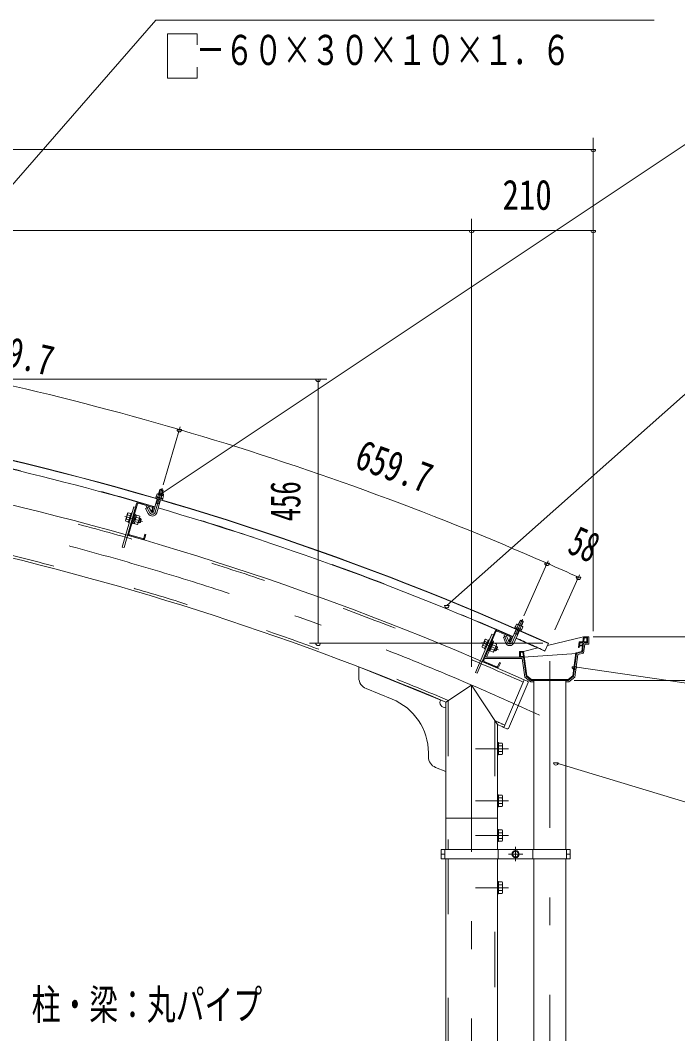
# Model space of a CAD drawing. Units: millimetres, scale not verified. Extents: x -25340 to 25345, y -10500 to 10500.
# Drawn here: x 18186 to 21023, y 3814 to 8190 of the extents above; entities that cross this region are included whole.
import ezdxf
from ezdxf.enums import TextEntityAlignment as Align

# ---------------------------------------------------------------- set-up
doc = ezdxf.new("R2010")
doc.units = ezdxf.units.MM
doc.header["$LTSCALE"] = 60
doc.linetypes.add('USER2', pattern=[10, 4, -6])
doc.linetypes.add('USER3', pattern=[24, 12, -5, 2, -5])
for name, color, linetype, lineweight in [('0-6_2-02BOLD', 7, 'Continuous', 18), ('0-7_2-12HIDDEN', 3, 'USER2', 18), ('0-8_2-22CENTER', 3, 'USER3', 18), ('0-9_2-42THIN', 4, 'Continuous', 18), ('0-A_2-52DIM', 3, 'Continuous', 18)]:
    doc.layers.add(name, color=color, linetype=linetype, lineweight=lineweight)
doc.styles.add('ＭＳ ゴシック', font='')
doc.styles.get('ＭＳ ゴシック').set_extended_font_data('MS Gothic')

msp = doc.modelspace()

# ---------------------------------------------------------------- linework, layer by layer
at = {"layer": '0-6_2-02BOLD'}
for p, q in [((18771.53, 6134.26), (18770.47, 6130.66)), ((18770.47, 6130.66), (18800.47, 6121.89)), ((18771.62, 6130.33), (18770.49, 6126.49)), ((18770.49, 6126.49), (18798.2, 6118.38)), ((18778.27, 6145.31), (18801.79, 6138.43)), ((18782.75, 6142.69), (18779.6, 6131.9)), ((18782.83, 6143.98), (18788.55, 6163.53)), ((18791.65, 6165.23), (18788.55, 6163.53)), ((18802.95, 6159.32), (18788.55, 6163.53)), ((18801.25, 6162.42), (18791.65, 6165.23)), ((18796.6, 6138.63), (18793.45, 6127.85)), ((18797.23, 6139.77), (18802.95, 6159.32)), ((18803.53, 6136.61), (18800.38, 6125.82)), ((18802.95, 6159.32), (18801.25, 6162.42)), ((18801.79, 6138.43), (18803.53, 6136.61)), ((18675.45, 6088.8), (18626.11, 5915.7)), ((18687.81, 6102.95), (18633.8, 5913.5)), ((18691.65, 6101.86), (18654.92, 5972.99)), ((18683.15, 6086.61), (18675.45, 6088.8)), ((18696.6, 6104.61), (18753.34, 6088.43)), ((18697.69, 6108.45), (18754.43, 6092.28)), ((18739.45, 6089.02), (18726.29, 6081.82)), ((18751.45, 6067.1), (18739.45, 6089.02)), ((18756.09, 6083.49), (18751.42, 6067.14)), ((18759.94, 6082.39), (18755.27, 6066.05)), ((18760.64, 6068.09), (18776.8, 6123.34)), ((18771.62, 6105.65), (18786.02, 6101.44)), ((18775.04, 6063.89), (18791.19, 6119.13)), ((18799.32, 6122.22), (18798.2, 6118.38)), ((18648.92, 6054.13), (18660.47, 6050.83)), ((18648.99, 6060.73), (18651.5, 6063.15)), ((18651.5, 6063.15), (18663.04, 6059.86)), ((18663.73, 6062.25), (18652.07, 6021.38)), ((18663.73, 6062.25), (18667.57, 6061.15)), ((18687.29, 6053.71), (18676.59, 6016.21)), ((18677.13, 6036.33), (18683.31, 6039.77)), ((18682.96, 6056.76), (18679.11, 6057.86)), ((18682.48, 6055.08), (18687.29, 6053.71)), ((18698.47, 6040), (18684.51, 6043.98)), ((18701.04, 6049.03), (18687.09, 6053)), ((18705.12, 6038.75), (18699.64, 6019.52)), ((18705.12, 6038.75), (18700.31, 6040.12)), ((18701.89, 6045.65), (18701.04, 6049.03)), ((18705.12, 6038.75), (18707.7, 6034.12)), ((18738.29, 6059.89), (18726.29, 6081.82)), ((18751.42, 6067.14), (18755.27, 6066.05)), ((18643.78, 6036.08), (18655.33, 6032.79)), ((18652.07, 6021.38), (18655.92, 6020.28)), ((18671.79, 6017.58), (18676.59, 6016.21)), ((18681.94, 6034.96), (18675.76, 6031.52)), ((18693.33, 6021.96), (18679.37, 6025.94)), ((18699.64, 6019.52), (18694.83, 6020.89)), ((18704.27, 6022.09), (18699.64, 6019.52)), ((18704.27, 6022.09), (18707.7, 6034.12)), ((18656.57, 5964.2), (18713.31, 5948.03)), ((18657.67, 5968.05), (18714.41, 5951.87)), ((18724.01, 5970.97), (18719.35, 5954.62)), ((18727.86, 5969.88), (18723.2, 5953.53)), ((18724.01, 5970.97), (18727.86, 5969.88)), ((18626.11, 5915.7), (18633.8, 5913.5)), ((20302.54, 5508.09), (20325.66, 5560.8)), ((20321.42, 5568.39), (20319.82, 5564.73)), ((20319.82, 5564.73), (20346.25, 5553.13)), ((20321.84, 5572.31), (20320.33, 5568.87)), ((20320.33, 5568.87), (20348.95, 5556.32)), ((20334.05, 5579.22), (20329.54, 5568.93)), ((20329.95, 5582.4), (20352.39, 5572.56)), ((20334.3, 5580.49), (20342.49, 5599.15)), ((20345.78, 5600.43), (20342.49, 5599.15)), ((20356.22, 5593.12), (20342.49, 5599.15)), ((20347.27, 5573.42), (20342.75, 5563.13)), ((20354.94, 5596.41), (20345.78, 5600.43)), ((20348.04, 5574.46), (20356.22, 5593.12)), ((20353.88, 5570.52), (20349.37, 5560.23)), ((20352.39, 5572.56), (20353.88, 5570.52)), ((20356.22, 5593.12), (20354.94, 5596.41)), ((20220.72, 5539.57), (20149.54, 5374.24)), ((20234.79, 5552.02), (20156.89, 5371.08)), ((20190.88, 5515.13), (20178.42, 5486.19)), ((20238.46, 5550.44), (20185.48, 5427.36)), ((20205.68, 5514.74), (20209.35, 5513.16)), ((20228.07, 5536.4), (20220.72, 5539.57)), ((20243.72, 5552.53), (20297.91, 5529.2)), ((20245.3, 5556.2), (20299.49, 5532.87)), ((20284.22, 5531.56), (20270.24, 5526.11)), ((20279.33, 5502.82), (20270.24, 5526.11)), ((20293.3, 5508.27), (20284.22, 5531.56)), ((20300, 5523.94), (20293.28, 5508.33)), ((20303.68, 5522.36), (20296.95, 5506.74)), ((20316.28, 5502.07), (20339.4, 5554.77)), ((20318.26, 5543.92), (20331.99, 5537.89)), ((20347.86, 5556.8), (20346.25, 5553.13)), ((20616.62, 5527.43), (20460.94, 5489.93)), ((20617.01, 5505.68), (20619.47, 5524.18)), ((20629.87, 5524.18), (20619.47, 5524.18)), ((20629.87, 5505.68), (20629.87, 5524.18)), ((20633.12, 5502.43), (20633.12, 5527.43)), ((20178.42, 5486.19), (20178.82, 5482.74)), ((20178.82, 5482.74), (20189.85, 5477.99)), ((20182.53, 5491.35), (20193.56, 5486.61)), ((20189.96, 5508.59), (20200.98, 5503.84)), ((20227.14, 5509.59), (20197.15, 5439.93)), ((20227.95, 5503.25), (20212.52, 5467.43)), ((20220.24, 5485.34), (20213.67, 5482.72)), ((20215.65, 5487.31), (20222.21, 5489.93)), ((20229.85, 5470.98), (20216.53, 5476.72)), ((20224.05, 5506.83), (20220.37, 5508.41)), ((20221.86, 5511.86), (20227.14, 5509.59)), ((20223.36, 5505.23), (20227.95, 5503.25)), ((20237.27, 5488.22), (20223.95, 5493.96)), ((20240.98, 5496.84), (20227.66, 5502.57)), ((20235.8, 5467.75), (20231.21, 5469.73)), ((20243.71, 5486.12), (20235.8, 5467.75)), ((20240.73, 5469.71), (20235.8, 5467.75)), ((20243.71, 5486.12), (20239.12, 5488.1)), ((20240.73, 5469.71), (20245.67, 5481.19)), ((20241.39, 5493.38), (20240.98, 5496.84)), ((20243.71, 5486.12), (20245.67, 5481.19)), ((20293.28, 5508.33), (20296.95, 5506.74)), ((20418.88, 5479.8), (20357.12, 5464.93)), ((20465.46, 5499.94), (20450.01, 5465.78)), ((20597.93, 5481.68), (20594.66, 5481.68)), ((20598.93, 5489.18), (20597.93, 5481.68)), ((20611.54, 5489.18), (20598.93, 5489.18)), ((20611.97, 5492.43), (20599.36, 5492.43)), ((20613.3, 5502.43), (20611.97, 5492.43)), ((20621.62, 5496.68), (20616.45, 5457.79)), ((20617.01, 5505.68), (20629.87, 5505.68)), ((20638.87, 5496.68), (20621.62, 5496.68)), ((20352.13, 5434.18), (20188.41, 5434.18)), ((20357.16, 5439.93), (20197.15, 5439.93)), ((20207.93, 5469.41), (20212.52, 5467.43)), ((20340.62, 5464.93), (20357.12, 5464.93)), ((20340.62, 5464.93), (20340.62, 5439.93)), ((20356.73, 5443.18), (20343.87, 5443.18)), ((20356.73, 5443.18), (20354.28, 5461.68)), ((20357.12, 5464.93), (20371.17, 5359.18)), ((20357.16, 5439.93), (20586.17, 5455.63)), ((20357.16, 5439.93), (20368.12, 5357.43)), ((20591.36, 5451.07), (20578.51, 5354.34)), ((20616.45, 5457.79), (20591.36, 5451.07)), ((19646.75, 5397.98), (20021.75, 5246.38)), ((19646.75, 5397.98), (19646.75, 5350.8)), ((20185.98, 5418.43), (20240.18, 5395.1)), ((20187.57, 5422.1), (20241.76, 5398.77)), ((20253.74, 5416.48), (20247.02, 5400.86)), ((20149.54, 5374.24), (20156.89, 5371.08)), ((20360.67, 5342.73), (20271.72, 5136.06)), ((20360.67, 5342.73), (20374.45, 5336.8)), ((20368.12, 5357.43), (20390.62, 5339.93)), ((20371.17, 5359.18), (20391.73, 5343.18)), ((20401.88, 5339.93), (20401.88, 4609.93)), ((20539.37, 5339.93), (20539.37, 4609.93)), ((20578.51, 5354.34), (20552.6, 5334.18)), ((19678.01, 5304.45), (19790.45, 5258.99)), ((20133.12, 5319.93), (20021.75, 5246.38)), ((20244.5, 5149.48), (20133.12, 5319.93)), ((20377.07, 5330.23), (20292.07, 5132.74)), ((20401.88, 5334.18), (20388.65, 5334.18)), ((20552.6, 5334.18), (20539.37, 5334.18)), ((20021.75, 5246.38), (20021.75, 4609.93)), ((20244.5, 5149.48), (20244.5, 4609.93)), ((20271.72, 5136.06), (20285.5, 5130.13)), ((20249.5, 5071.18), (20244.5, 5071.18)), ((20264.74, 5069.47), (20249.5, 5069.47)), ((20264.74, 5057.2), (20249.5, 5057.2)), ((20264.74, 5032.66), (20249.5, 5032.66)), ((20267, 5065.55), (20264.74, 5069.47)), ((20267, 5065.55), (20267, 5024.3)), ((19946.75, 5027.21), (19946.75, 5010.41)), ((20264.74, 5020.39), (20249.5, 5020.39)), ((20267, 5024.3), (20264.74, 5020.39)), ((19978.01, 4964.06), (20021.75, 4946.38)), ((20249.5, 4846.18), (20244.5, 4846.18)), ((20264.74, 4844.47), (20249.5, 4844.47)), ((20264.74, 4832.2), (20249.5, 4832.2)), ((20267, 4840.56), (20264.74, 4844.47)), ((20267, 4840.56), (20267, 4799.3)), ((20264.74, 4807.66), (20249.5, 4807.66)), ((20264.74, 4795.39), (20249.5, 4795.39)), ((20267, 4799.3), (20264.74, 4795.39)), ((20021.75, 4744.93), (20244.5, 4744.93)), ((20264.74, 4694.47), (20249.5, 4694.47)), ((20264.74, 4682.2), (20249.5, 4682.2)), ((20267, 4690.55), (20264.74, 4694.47)), ((20267, 4649.3), (20267, 4690.55)), ((20249.5, 4643.68), (20244.5, 4643.68)), ((20264.74, 4657.66), (20249.5, 4657.66)), ((20002.5, 4609.93), (20558.62, 4609.93)), ((20017.75, 4609.93), (20017.75, 4569.93)), ((20248.5, 4609.93), (20248.5, 4569.93)), ((20310.69, 4597.15), (20323.19, 4604.36)), ((20323.19, 4604.36), (20335.69, 4597.15)), ((20335.69, 4597.15), (20335.69, 4582.71)), ((20397.87, 4609.93), (20397.87, 4569.93)), ((20543.37, 4609.93), (20543.37, 4569.93)), ((20558.62, 4609.93), (20558.62, 4569.93)), ((20002.5, 4589.93), (20017.75, 4589.93)), ((20021.75, 4569.93), (20021.75, 2002.43)), ((20244.5, 1614.93), (20244.5, 4569.93)), ((20401.88, 4569.93), (20401.88, 1614.93)), ((20539.37, 4569.93), (20539.37, 1614.93)), ((20543.37, 4589.93), (20558.62, 4589.93)), ((20249.5, 4471.18), (20244.5, 4471.18)), ((20249.5, 4418.68), (20249.5, 4471.18)), ((20264.74, 4469.47), (20249.5, 4469.47)), ((20264.74, 4457.2), (20249.5, 4457.2)), ((20264.74, 4432.66), (20249.5, 4432.66)), ((20264.74, 4420.39), (20249.5, 4420.39)), ((20267, 4424.3), (20264.74, 4420.39)), ((20249.5, 4418.68), (20244.5, 4418.68))]:
    msp.add_line(p, q, dxfattribs=at)
for points in [[(18771.53, 6134.26), (18801.52, 6125.49), (18800.47, 6121.89)], [(18778.27, 6145.31), (18775.82, 6144.71), (18772.67, 6133.93)], [(18648.99, 6060.73), (18640.36, 6030.44), (18641.21, 6027.06), (18652.76, 6023.77)], [(18682.96, 6056.76), (18671.31, 6015.89), (18667.46, 6016.99)], [(18701.89, 6045.65), (18693.25, 6015.36), (18690.75, 6012.94), (18676.8, 6016.91)], [(20321.84, 5572.31), (20350.45, 5559.75), (20348.95, 5556.32)], [(20329.95, 5582.4), (20327.44, 5582.12), (20322.93, 5571.83)], [(20205.68, 5514.74), (20188.87, 5475.71), (20192.55, 5474.12)], [(20190.88, 5515.13), (20193.67, 5517.21), (20204.7, 5512.46)], [(20638.87, 5496.68), (20638.87, 5527.43), (20616.62, 5527.43), (20613.73, 5505.68), (20597.84, 5505.68), (20594.66, 5481.68)], [(20224.05, 5506.83), (20207.24, 5467.8), (20203.57, 5469.38)], [(20241.39, 5493.38), (20228.94, 5464.45), (20226.14, 5462.36), (20212.81, 5468.1)], [(20633.12, 5502.43), (20616.58, 5502.43), (20611.25, 5462.35), (20586.17, 5455.63), (20573.12, 5357.43), (20550.62, 5339.93), (20390.62, 5339.93)], [(20611.54, 5489.18), (20608.32, 5464.93), (20583.23, 5458.21), (20570.08, 5359.18), (20549.51, 5343.18), (20391.73, 5343.18)], [(20613.3, 5502.43), (20600.69, 5502.43), (20599.36, 5492.43)], [(20343.87, 5443.18), (20343.87, 5461.68), (20354.28, 5461.68)], [(20352.13, 5434.18), (20362.73, 5354.34), (20388.65, 5334.18)], [(20253.74, 5416.48), (20257.41, 5414.89), (20250.69, 5399.28)], [(20249.5, 5071.18), (20249.5, 5018.68), (20244.5, 5018.68)], [(20249.5, 4846.18), (20249.5, 4793.68), (20244.5, 4793.68)], [(20249.5, 4643.68), (20249.5, 4696.18), (20244.5, 4696.18)], [(20267, 4649.3), (20264.74, 4645.39), (20249.5, 4645.39)], [(20002.5, 4609.93), (20002.5, 4569.93), (20558.62, 4569.93)], [(20310.69, 4597.15), (20310.69, 4582.71), (20323.19, 4575.5), (20335.69, 4582.71)], [(20267, 4424.3), (20267, 4465.56), (20264.74, 4469.47)]]:
    msp.add_lwpolyline(points, dxfattribs=at)
for radius in [15.62, 12.25]:
    msp.add_circle((20323.19, 4589.93), radius, dxfattribs=at)
for centre, radius, start, end in [((15191.47, -6161.8), 12797.62, 65.66528, 89.30167), ((15191.47, -6161.8), 12798.88, 65.66528, 89.30167), ((15191.47, -6161.8), 12611.38, 65.80466, 88.854), ((15191.47, -6161.8), 12761.37, 73.73062, 81.04594), ((15191.47, -6161.8), 12388.63, 67.05199, 88.16655), ((18778.01, 6139.35), 5.79, 35.1655, 73.69695), ((18784.06, 6121.45), 21.27, 53.86781, 93.52827), ((18798.8, 6133.28), 5.79, 73.69695, 112.24318), ((18695.5, 6100.76), 8, 74.08865, 164.08865), ((18695.5, 6100.76), 4, 74.08865, 164.08865), ((18752.24, 6084.59), 4, 344.08865, 74.08865), ((18752.24, 6084.59), 8, 344.08865, 74.08865), ((15191.47, -6161.8), 12761.37, 66.34795, 73.66327), ((18669.82, 6038.41), 26.15, 143.06325, 185.11406), ((18655.45, 6057.14), 7.19, 164.08865, 204.81548), ((18672.42, 6037.67), 26.15, 323.06325, 5.11406), ((18694.51, 6046.01), 7.19, 303.36183, 344.08865), ((18755.84, 6069.49), 20, 208.69695, 343.72301), ((18755.84, 6069.49), 5, 208.69695, 343.74908), ((18647.73, 6030.08), 7.19, 123.36183, 164.08865), ((18686.8, 6018.94), 7.19, 344.08865, 24.81548), ((18658.76, 5971.9), 8, 164.08865, 254.08865), ((18658.76, 5971.9), 4, 164.08865, 254.08865), ((18715.51, 5955.72), 8, 254.08865, 344.08865), ((18715.51, 5955.72), 4, 254.08865, 344.08865), ((20328.92, 5576.52), 5.79, 27.78282, 66.31427), ((20332.62, 5557.99), 21.27, 46.48515, 86.1456), ((20348.76, 5567.83), 5.79, 66.31427, 104.8605), ((20196.82, 5510.74), 7.19, 156.70598, 197.4328), ((20242.14, 5548.85), 8, 66.70598, 156.70598), ((20242.14, 5548.85), 4, 66.70598, 156.70598), ((20296.33, 5525.52), 4, 336.70598, 66.70598), ((20296.33, 5525.52), 8, 336.70598, 66.70598), ((15191.47, -6161.8), 12761.37, 65.66528, 66.28061), ((20185.68, 5484.89), 7.19, 115.97916, 156.70598), ((20208.66, 5490.32), 26.15, 135.68057, 177.73138), ((20222.99, 5468.83), 7.19, 336.70598, 17.4328), ((20211.15, 5489.25), 26.15, 315.68057, 357.73138), ((20234.12, 5494.68), 7.19, 295.97916, 336.70598), ((20297.96, 5510.09), 20, 201.31427, 336.34033), ((20297.96, 5510.09), 5, 201.31427, 336.36641), ((20189.15, 5425.78), 8, 156.70598, 246.70598), ((20189.15, 5425.78), 4, 156.70598, 246.70598), ((20243.34, 5402.44), 8, 246.70598, 336.70598), ((20243.34, 5402.44), 4, 246.70598, 336.70598), ((19696.75, 5350.8), 50, 180, 247.98738), ((20372.47, 5332.21), 5, 336.71333, 66.71333), ((19696.75, 5027.21), 250, 0, 67.98738), ((20021.75, 5246.38), 25, 157.98738, 270), ((15191.47, -6161.8), 12388.63, 65.78831, 65.92853), ((20287.48, 5134.72), 5, 246.71333, 336.71333), ((20257.53, 5063.33), 9.46, 319.57169, 0), ((20232.55, 5044.93), 34.45, 339.1357, 20.8643), ((20257.54, 5026.52), 9.46, 0, 40.43115), ((19996.75, 5010.41), 50, 180, 247.98738), ((20257.53, 4838.33), 9.46, 319.57169, 0), ((20232.55, 4819.93), 34.45, 339.1357, 20.8643), ((20257.54, 4801.53), 9.46, 0, 40.43115), ((20257.54, 4688.33), 9.46, 319.56883, 0), ((20232.55, 4669.93), 34.45, 339.13568, 20.86429), ((20257.53, 4651.52), 9.46, 0, 40.4283), ((20257.54, 4463.33), 9.46, 319.56883, 0), ((20257.53, 4426.53), 9.46, 0, 40.4283), ((20232.55, 4444.93), 34.45, 339.13568, 20.86429)]:
    msp.add_arc(centre, radius, start, end, dxfattribs=at)
at = {"layer": '0-7_2-12HIDDEN'}
for p, q in [((20032.25, 5253.33), (20032.25, 4609.93)), ((20234, 5165.66), (20234, 4609.93)), ((20032.25, 4569.93), (20032.25, 2002.43)), ((20234, 1614.93), (20234, 4569.93))]:
    msp.add_line(p, q, dxfattribs=at)
for radius, start, end in [(12600.87, 65.80389, 88.854), (12762.62, 73.73062, 81.04594), (12399.12, 67.01985, 88.21622), (12762.62, 66.34795, 73.66328), (12762.62, 65.66528, 66.28061), (12399.12, 65.78909, 66.00333)]:
    msp.add_arc((15191.47, -6161.8), radius, start, end, dxfattribs=at)
at = {"layer": '0-8_2-22CENTER'}
for p, q in [((18798.38, 6170.43), (18767.84, 6065.99)), ((18729.27, 6092), (18744.87, 6063.49)), ((18713.2, 6026.05), (18637.46, 6047.64)), ((20353.12, 5604.72), (20309.4, 5505.07)), ((20274.5, 5535.82), (20286.31, 5505.55)), ((20177.76, 5503.63), (20250.09, 5472.49)), ((20133.12, 5319.93), (20133.12, -1305.07)), ((20292, 5044.93), (20149.5, 5044.93)), ((20292, 4819.93), (20149.5, 4819.93)), ((20292, 4669.93), (20149.5, 4669.93)), ((20323.19, 4621.18), (20323.19, 4558.68)), ((20291.94, 4589.93), (20354.44, 4589.93)), ((20292, 4444.93), (20149.5, 4444.93))]:
    msp.add_line(p, q, dxfattribs=at)
msp.add_lwpolyline([(20470.62, 5422.98), (20470.62, 1379.52), (20703.8, 1294.65)], dxfattribs=at)
for centre, radius, start, end in [((15191.47, -6161.8), 12500, 65.24121, 90), ((18755.84, 6069.49), 12.5, 208.69695, 343.69695), ((20297.96, 5510.09), 12.5, 201.31427, 336.31427)]:
    msp.add_arc(centre, radius, start, end, dxfattribs=at)
at = {"layer": '0-9_2-42THIN'}
for p, q in [((18784.75, 6143.42), (18791.03, 6164.89)), ((18795.31, 6140.33), (18801.59, 6161.8)), ((18770.65, 6102.32), (18773.54, 6105.09)), ((18773.54, 6105.09), (18778.72, 6122.78)), ((18695.51, 6023.29), (18702.73, 6021.23)), ((18699.62, 6037.72), (18706.84, 6035.66)), ((20336.13, 5579.69), (20345.12, 5600.17)), ((20346.21, 5575.27), (20355.19, 5595.76)), ((20330.16, 5538.7), (20337.57, 5555.58)), ((20330.6, 5534.72), (20330.16, 5538.7)), ((20232.2, 5472.02), (20239.09, 5469.06)), ((20238.13, 5485.8), (20245.02, 5482.83))]:
    msp.add_line(p, q, dxfattribs=at)
for points in [[(18785.05, 6098.11), (18784.1, 6102), (18789.28, 6119.69)], [(20316.87, 5540.75), (20320.09, 5543.12), (20327.5, 5559.99)]]:
    msp.add_lwpolyline(points, dxfattribs=at)
at = {"layer": '0-A_2-52DIM'}
for p, q in [((18770.47, 8189.93), (17135.83, 6314.39)), ((20920.47, 8189.93), (18770.47, 8189.93)), ((18820.47, 7939.93), (18820.47, 8131.37)), ((18820.47, 8131.37), (18949.25, 8131.37)), ((18949.25, 8131.37), (18949.25, 8084.56)), ((21183.13, 7739.93), (18794.1, 6145.67)), ((20658.12, 5552.43), (20658.12, 7682.46)), ((20658.12, 7632.46), (15208.12, 7632.46)), ((20668.12, 7632.46), (20648.12, 7632.46)), ((20133.12, 5398.52), (20133.12, 7332.46)), ((15208.12, 7282.47), (20658.12, 7282.47)), ((20143.12, 7282.46), (20123.12, 7282.46)), ((20668.12, 7282.46), (20648.12, 7282.46)), ((21183.13, 6689.93), (20026.44, 5662.5)), ((15328.87, 6640.12), (19508.47, 6640.12)), ((19480.97, 6640.12), (19460.97, 6640.12)), ((19470.97, 5499.94), (19470.97, 6640.12)), ((18875.52, 6434.18), (18802.5, 6184.49)), ((18882.22, 6422.88), (18862.22, 6422.88)), ((18804.1, 6145.67), (18784.1, 6145.67)), ((20359.01, 5618.14), (20463.52, 5856.38)), ((20468.78, 5845.59), (20448.78, 5845.59)), ((20599.3, 5795.89), (20492.11, 5558.85)), ((20604.45, 5785.16), (20584.45, 5785.16)), ((20036.44, 5662.5), (20016.44, 5662.5)), ((20658.12, 5527.43), (21870.63, 5527.43)), ((20440.46, 5499.94), (19433.47, 5499.94)), ((19480.97, 5499.94), (19460.97, 5499.94)), ((20586.85, 5398.16), (20566.85, 5398.16)), ((22233.13, 5155.5), (20576.85, 5398.16)), ((20575.62, 5339.93), (21870.63, 5339.93)), ((20507, 4984.1), (20487, 4984.1)), ((22233.13, 4455.51), (20497, 4984.1))]:
    msp.add_line(p, q, dxfattribs=at)
msp.add_lwpolyline([(18820.47, 7939.93), (18949.25, 7939.93), (18949.25, 7986.76)], dxfattribs=at)
for centre, radius, start, end in [((20658.12, 7632.46), 10, 180, 0), ((20133.12, 7282.46), 10, 180, 0), ((20658.12, 7282.46), 10, 180, 0), ((15191.45, -6161.88), 13111.99, 73.69698, 81.07959), ((19470.97, 6640.12), 10, 180, 0), ((18872.22, 6422.88), 10, 180, 0), ((15191.49, -6161.77), 13111.87, 66.31429, 73.69698), ((18794.1, 6145.67), 10, 180, 0), ((20458.78, 5845.59), 10, 180, 0), ((15190.8, -6163.35), 13113.59, 65.66539, 66.31429), ((20594.45, 5785.16), 10, 180, 0), ((20026.44, 5662.5), 10, 180, 0), ((19470.97, 5499.94), 10, 180, 0), ((20576.85, 5398.16), 10, 180, 0), ((20497, 4984.1), 10, 180, 0)]:
    msp.add_arc(centre, radius, start, end, dxfattribs=at)

# ---------------------------------------------------------------- texts
at = {"layer": '0-A_2-52DIM', "color": 7, "style": 'ＭＳ ゴシック'}
for s, width, p in [('\u3000－６０×３０×１０×１．６', 0.7, (18820.47, 7957.7)), ('210', 0.8, (20266.72, 7332.46)), ('柱・梁：丸パイプ', 0.7, (18234.98, 3835.97))]:
    msp.add_text(s, height=130.2, dxfattribs=dict(at, width=width)).set_placement(p, align=Align.BOTTOM_LEFT)
for s, rotation, width, p in [('659.7', 347.388, 0.75, (17980.35, 6688.73)), ('659.7', 340.006, 0.75, (19608.46, 6223.84)), ('456', 90, 0.65, (19433.47, 6026.95)), ('58', 335.989, 0.65, (20525.11, 5857.33))]:
    msp.add_text(s, height=130.2, rotation=rotation, dxfattribs=dict(at, width=width)).set_placement(p, align=Align.BOTTOM_LEFT)

doc.saveas('drawing.dxf')
